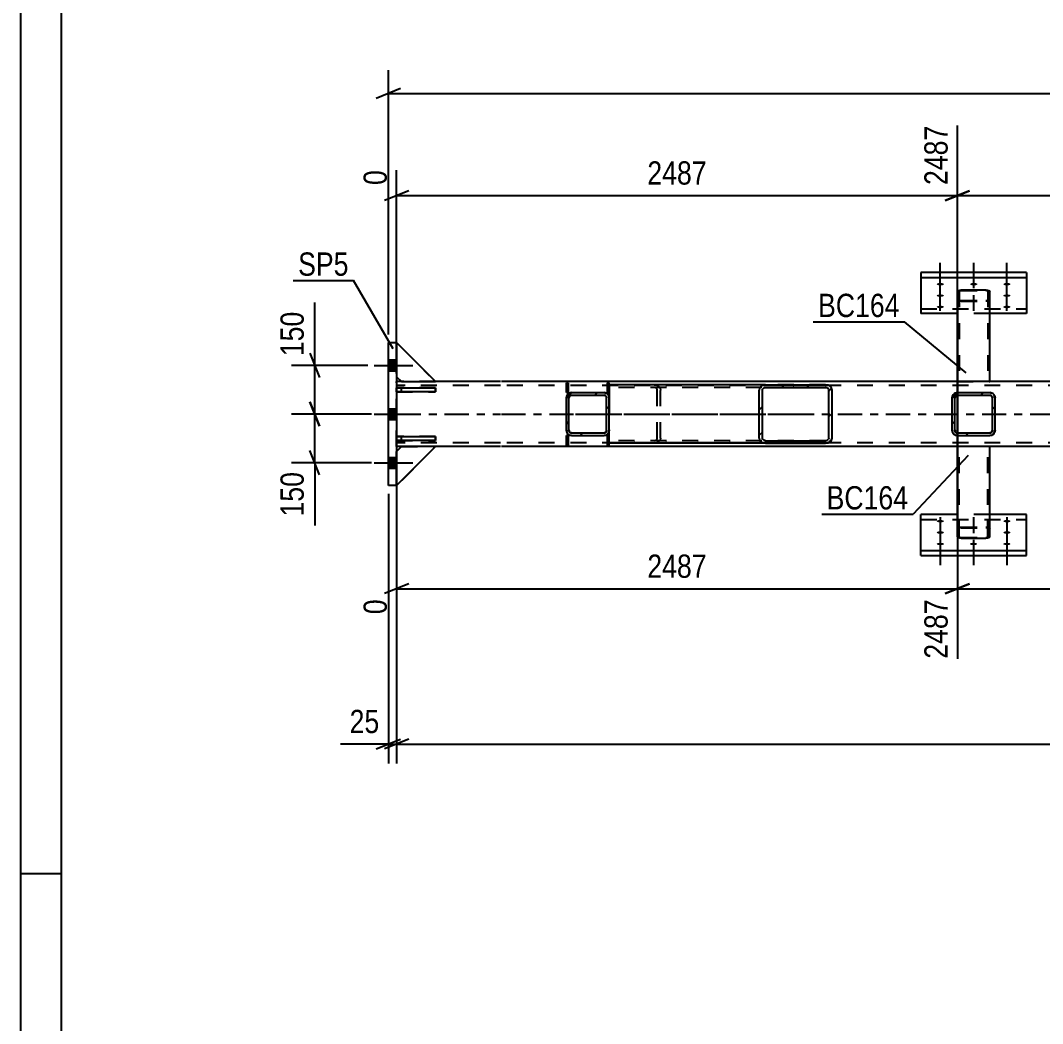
# Model space of a CAD drawing. Header units: millimetres. Extents: x -46 to 795, y -429 to 165.
# Drawn here: x -46.3 to 79.5, y -298.2 to -174.7 of the extents above; entities that cross this region are included whole.
import ezdxf

# ---------------------------------------------------------------- set-up
doc = ezdxf.new("R2010")
doc.units = ezdxf.units.MM
doc.linetypes.add('DXK_LINE_DOT2', pattern=[3.9198, 1.9599, -1.9599])
doc.linetypes.add('DXK_LINE_DOT3', pattern=[5.9187, 2.979, -0.9799, 0.9799, -0.9799])
doc.styles.add('Arial Narrow', font='ARIALN.TTF', dxfattribs={"height": 0.2})

# ---------------------------------------------------------------- blocks, each defined once
blk = doc.blocks.new('Unknown-761550471-1135')
at = {"color": 5, "linetype": 'Continuous'}
for p, q in [((-46.31, 165.26), (-46.31, -428.74)), ((-41.31, 160.26), (-41.31, -423.74)), ((-41.31, -279.74), (-46.31, -279.74))]:
    blk.add_line(p, q, dxfattribs=at)
blk = doc.blocks.new('Part-761550471-7079 - 7013')
at = {"color": 2, "linetype": 'Continuous'}
for p, q in [((0.6, -219.14), (0, -219.14)), ((12.8, -219.14), (4.8, -219.14)), ((547.74, -219.14), (12.9, -219.14)), ((0.6, -227.14), (0, -227.14)), ((12.8, -227.14), (4.8, -227.14)), ((547.74, -227.14), (12.9, -227.14))]:
    blk.add_line(p, q, dxfattribs=at)
at = {"color": 7, "linetype": 'DXK_LINE_DOT2'}
for p, q in [((0, -227.14), (0, -219.14)), ((12.8, -219.62), (0, -219.62)), ((4.8, -219.14), (0.6, -219.14)), ((552.54, -219.62), (12.9, -219.62)), ((12.8, -226.66), (0, -226.66)), ((4.8, -227.14), (0.6, -227.14)), ((552.54, -226.66), (12.9, -226.66))]:
    blk.add_line(p, q, dxfattribs=at)
at = {"color": 7, "linetype": 'DXK_LINE_DOT3'}
for p, q in [((0, -223.14), (12.8, -223.14)), ((12.9, -223.14), (552.54, -223.14))]:
    blk.add_line(p, q, dxfattribs=at)
blk = doc.blocks.new('Part-761550471-7155 - 7013')
at = {"color": 7, "linetype": 'DXK_LINE_DOT2'}
for p, q in [((0, -227.74), (0.6, -227.14)), ((4.8, -227.14), (0, -231.94)), ((0, -231.94), (0, -227.74)), ((0.6, -227.14), (4.8, -227.14))]:
    blk.add_line(p, q, dxfattribs=at)
blk = doc.blocks.new('Part-761550471-7091 - 7013')
at = {"color": 2, "linetype": 'Continuous'}
for p, q in [((25.94, -225.78), (25.94, -226.98)), ((26.18, -225.78), (25.94, -225.78)), ((26.18, -226.98), (26.18, -225.78)), ((25.94, -226.98), (25.94, -226.98)), ((25.94, -226.98), (26.18, -226.98)), ((26.18, -226.98), (26.18, -226.98))]:
    blk.add_line(p, q, dxfattribs=at)
at = {"color": 7, "linetype": 'DXK_LINE_DOT2'}
for p, q in [((25.94, -225.78), (26.18, -225.78)), ((26.18, -226.98), (25.94, -226.98))]:
    blk.add_line(p, q, dxfattribs=at)
blk = doc.blocks.new('Bolt-761550471-7027 - 7013')
at = {"linetype": 'Continuous'}
for points in [[(0, -217.8), (0, -216.48), (-1, -216.48), (-1, -217.8)], [(0, -217.8), (0, -216.48), (-1, -216.48), (-1, -217.8)], [(0, -217.8), (0, -216.48), (-1, -216.48), (-1, -217.8)], [(0, -217.8), (0, -216.48), (-1, -216.48), (-1, -217.8)], [(0, -223.8), (0, -222.48), (-1, -222.48), (-1, -223.8)], [(0, -223.8), (0, -222.48), (-1, -222.48), (-1, -223.8)], [(0, -229.8), (0, -228.48), (-1, -228.48), (-1, -229.8)], [(0, -229.8), (0, -228.48), (-1, -228.48), (-1, -229.8)], [(0, -229.8), (0, -228.48), (-1, -228.48), (-1, -229.8)], [(0, -229.8), (0, -228.48), (-1, -228.48), (-1, -229.8)]]:
    blk.add_hatch(color=1, dxfattribs=at).paths.add_polyline_path(points)
at = {"color": 1, "linetype": 'Continuous'}
for p, q in [((-2.76, -217.14), (2, -217.14)), ((-2.76, -217.14), (2, -217.14)), ((-2.76, -217.14), (2, -217.14)), ((-2.76, -217.14), (2, -217.14)), ((-1, -216.48), (0, -216.48)), ((-1, -216.48), (0, -216.48)), ((-1, -216.48), (0, -216.48)), ((-1, -216.48), (0, -216.48)), ((-1, -217.8), (0, -217.8)), ((-1, -217.8), (0, -217.8)), ((-1, -217.8), (0, -217.8)), ((-1, -217.8), (0, -217.8)), ((-1, -222.48), (0, -222.48)), ((-1, -222.48), (0, -222.48)), ((-2.76, -223.14), (2, -223.14)), ((-2.76, -223.14), (2, -223.14)), ((-1, -223.8), (0, -223.8)), ((-1, -223.8), (0, -223.8)), ((-1, -228.48), (0, -228.48)), ((-1, -228.48), (0, -228.48)), ((-1, -228.48), (0, -228.48)), ((-1, -228.48), (0, -228.48)), ((-2.76, -229.14), (2, -229.14)), ((-2.76, -229.14), (2, -229.14)), ((-2.76, -229.14), (2, -229.14)), ((-2.76, -229.14), (2, -229.14)), ((-1, -229.8), (0, -229.8)), ((-1, -229.8), (0, -229.8)), ((-1, -229.8), (0, -229.8)), ((-1, -229.8), (0, -229.8))]:
    blk.add_line(p, q, dxfattribs=at)
blk = doc.blocks.new('Part-761550471-7147 - 7013')
at = {"color": 2, "linetype": 'Continuous'}
for p, q in [((-1, -214.34), (0, -214.34)), ((-1, -231.94), (-1, -214.34)), ((0, -214.34), (0, -231.94)), ((0, -231.94), (-1, -231.94))]:
    blk.add_line(p, q, dxfattribs=at)
blk = doc.blocks.new('Part-761550471-7149 - 7013')
at = {"color": 7, "linetype": 'DXK_LINE_DOT2'}
for p, q in [((4.8, -219.9), (0, -219.9)), ((0, -219.9), (0, -220.38)), ((0.6, -220.38), (0.6, -219.9)), ((4.8, -220.38), (4.8, -219.9)), ((0, -220.38), (4.8, -220.38))]:
    blk.add_line(p, q, dxfattribs=at)
blk = doc.blocks.new('Part-761550471-7161 - 7013')
at = {"color": 2, "linetype": 'Continuous'}
for p, q in [((0, -227.74), (0.6, -227.14)), ((4.8, -227.14), (0, -231.94)), ((0, -231.94), (0, -227.74)), ((4.8, -227.14), (0.6, -227.14))]:
    blk.add_line(p, q, dxfattribs=at)
blk = doc.blocks.new('Part-761550471-7164 - 7013')
at = {"color": 7, "linetype": 'DXK_LINE_DOT2'}
for p, q in [((4.8, -219.14), (0, -214.34)), ((0, -214.34), (0, -218.54)), ((0, -218.54), (0.6, -219.14)), ((0.6, -219.14), (4.8, -219.14))]:
    blk.add_line(p, q, dxfattribs=at)
blk = doc.blocks.new('Bolt-761550471-7215 - 7013')
at = {"linetype": 'Continuous'}
for points in [[(66.94, -206.99), (67.04, -207), (67.12, -207.01), (67.2, -207.02), (67.27, -207.04), (67.32, -207.07), (67.36, -207.1), (67.38, -207.13), (67.38, -207.16), (67.36, -207.19), (67.32, -207.22), (67.27, -207.24), (67.2, -207.27), (67.12, -207.28), (67.04, -207.29), (66.94, -207.29), (66.85, -207.29), (66.76, -207.28), (66.69, -207.27), (66.62, -207.24), (66.56, -207.22), (66.53, -207.19), (66.51, -207.16), (66.51, -207.13), (66.53, -207.1), (66.56, -207.07), (66.62, -207.04), (66.69, -207.02), (66.76, -207.01), (66.85, -207)], [(71.06, -206.99), (71.16, -207), (71.24, -207.01), (71.32, -207.02), (71.39, -207.04), (71.44, -207.07), (71.48, -207.1), (71.5, -207.13), (71.5, -207.16), (71.48, -207.19), (71.44, -207.22), (71.39, -207.24), (71.32, -207.27), (71.24, -207.28), (71.16, -207.29), (71.06, -207.29), (70.97, -207.29), (70.88, -207.28), (70.81, -207.27), (70.74, -207.24), (70.68, -207.22), (70.65, -207.19), (70.63, -207.16), (70.63, -207.13), (70.65, -207.1), (70.68, -207.07), (70.74, -207.04), (70.81, -207.02), (70.88, -207.01), (70.97, -207)], [(75.14, -206.99), (75.24, -207), (75.32, -207.01), (75.4, -207.02), (75.47, -207.04), (75.52, -207.07), (75.56, -207.1), (75.58, -207.13), (75.58, -207.16), (75.56, -207.19), (75.52, -207.22), (75.47, -207.24), (75.4, -207.27), (75.32, -207.28), (75.24, -207.29), (75.14, -207.29), (75.05, -207.29), (74.96, -207.28), (74.89, -207.27), (74.82, -207.24), (74.76, -207.22), (74.73, -207.19), (74.71, -207.16), (74.71, -207.13), (74.73, -207.1), (74.76, -207.07), (74.82, -207.04), (74.89, -207.02), (74.96, -207.01), (75.05, -207)], [(66.94, -208.4), (67.04, -208.41), (67.12, -208.42), (67.2, -208.43), (67.27, -208.45), (67.32, -208.48), (67.36, -208.51), (67.38, -208.54), (67.38, -208.57), (67.36, -208.6), (67.32, -208.63), (67.27, -208.65), (67.2, -208.67), (67.12, -208.69), (67.04, -208.7), (66.94, -208.7), (66.85, -208.7), (66.76, -208.69), (66.69, -208.67), (66.62, -208.65), (66.56, -208.63), (66.53, -208.6), (66.51, -208.57), (66.51, -208.54), (66.53, -208.51), (66.56, -208.48), (66.62, -208.45), (66.69, -208.43), (66.76, -208.42), (66.85, -208.41)], [(75.14, -208.4), (75.24, -208.41), (75.32, -208.42), (75.4, -208.43), (75.47, -208.45), (75.52, -208.48), (75.56, -208.51), (75.58, -208.54), (75.58, -208.57), (75.56, -208.6), (75.52, -208.63), (75.47, -208.65), (75.4, -208.67), (75.32, -208.69), (75.24, -208.7), (75.14, -208.7), (75.05, -208.7), (74.96, -208.69), (74.89, -208.67), (74.82, -208.65), (74.76, -208.63), (74.73, -208.6), (74.71, -208.57), (74.71, -208.54), (74.73, -208.51), (74.76, -208.48), (74.82, -208.45), (74.89, -208.43), (74.96, -208.42), (75.05, -208.41)], [(66.94, -209.8), (67.04, -209.8), (67.12, -209.81), (67.2, -209.83), (67.27, -209.85), (67.32, -209.87), (67.36, -209.9), (67.38, -209.93), (67.38, -209.96), (67.36, -209.99), (67.32, -210.02), (67.27, -210.05), (67.2, -210.07), (67.12, -210.09), (67.04, -210.1), (66.94, -210.1), (66.85, -210.1), (66.76, -210.09), (66.69, -210.07), (66.62, -210.05), (66.56, -210.02), (66.53, -209.99), (66.51, -209.96), (66.51, -209.93), (66.53, -209.9), (66.56, -209.87), (66.62, -209.85), (66.69, -209.83), (66.76, -209.81), (66.85, -209.8)], [(75.14, -209.8), (75.24, -209.8), (75.32, -209.81), (75.4, -209.83), (75.47, -209.85), (75.52, -209.87), (75.56, -209.9), (75.58, -209.93), (75.58, -209.96), (75.56, -209.99), (75.52, -210.02), (75.47, -210.05), (75.4, -210.07), (75.32, -210.09), (75.24, -210.1), (75.14, -210.1), (75.05, -210.1), (74.96, -210.09), (74.89, -210.07), (74.82, -210.05), (74.76, -210.02), (74.73, -209.99), (74.71, -209.96), (74.71, -209.93), (74.73, -209.9), (74.76, -209.87), (74.82, -209.85), (74.89, -209.83), (74.96, -209.81), (75.05, -209.8)]]:
    blk.add_hatch(color=1, dxfattribs=at).paths.add_polyline_path(points)
at = {"color": 1, "linetype": 'Continuous'}
for p, q in [((66.94, -207.63), (66.94, -204.51)), ((71.06, -207.63), (71.06, -204.51)), ((75.14, -207.63), (75.14, -204.51)), ((66.94, -209.04), (66.94, -205.92)), ((75.14, -209.04), (75.14, -205.92)), ((66.94, -210.44), (66.94, -207.32)), ((75.14, -210.44), (75.14, -207.32))]:
    blk.add_line(p, q, dxfattribs=at)
at = {"color": 1, "linetype": 'DXK_LINE_DOT2'}
blk.add_line((71.06, -210.44), (71.06, -207.32), dxfattribs=at)
blk = doc.blocks.new('Part-761550471-7090 - 7013')
at = {"color": 2, "linetype": 'Continuous'}
for p, q in [((25.94, -219.3), (25.94, -219.3)), ((25.94, -219.3), (25.94, -220.5)), ((26.18, -219.3), (25.94, -219.3)), ((26.18, -219.3), (26.18, -219.3)), ((26.18, -220.5), (26.18, -219.3)), ((25.94, -220.5), (26.18, -220.5))]:
    blk.add_line(p, q, dxfattribs=at)
at = {"color": 7, "linetype": 'DXK_LINE_DOT2'}
for p, q in [((25.94, -219.3), (26.18, -219.3)), ((25.94, -219.3), (25.94, -219.3)), ((25.94, -220.5), (26.18, -220.5))]:
    blk.add_line(p, q, dxfattribs=at)
blk = doc.blocks.new('Part-761550471-7158 - 7013')
at = {"color": 7, "linetype": 'DXK_LINE_DOT2'}
for p, q in [((0, -227.74), (0.6, -227.14)), ((4.8, -227.14), (0, -231.94)), ((0, -231.94), (0, -227.74)), ((0.6, -227.14), (4.8, -227.14))]:
    blk.add_line(p, q, dxfattribs=at)
blk = doc.blocks.new('Part-761550471-7094 - 7013')
at = {"color": 2, "linetype": 'Continuous'}
for p, q in [((20.9, -220.5), (20.9, -219.3)), ((21.14, -219.3), (20.9, -219.3)), ((20.9, -220.5), (20.9, -219.3)), ((21.14, -220.5), (21.14, -219.3)), ((20.9, -220.5), (21.14, -220.5))]:
    blk.add_line(p, q, dxfattribs=at)
at = {"color": 7, "linetype": 'DXK_LINE_DOT2'}
for p, q in [((20.9, -219.3), (21.14, -219.3)), ((20.9, -219.3), (20.9, -219.3)), ((21.14, -219.3), (21.14, -220.5)), ((21.14, -219.3), (21.14, -219.3)), ((21.14, -220.5), (20.9, -220.5)), ((20.9, -220.5), (20.9, -220.5)), ((21.14, -220.5), (21.14, -220.5))]:
    blk.add_line(p, q, dxfattribs=at)
blk = doc.blocks.new('Part-761550471-7095 - 7013')
at = {"color": 2, "linetype": 'Continuous'}
for p, q in [((20.9, -226.98), (20.9, -225.78)), ((20.9, -225.78), (20.9, -226.98)), ((21.14, -225.78), (20.9, -225.78)), ((21.14, -226.98), (21.14, -225.78)), ((20.9, -226.98), (21.14, -226.98))]:
    blk.add_line(p, q, dxfattribs=at)
at = {"color": 7, "linetype": 'DXK_LINE_DOT2'}
for p, q in [((20.9, -225.78), (21.14, -225.78)), ((20.9, -225.78), (20.9, -225.78)), ((21.14, -225.78), (21.14, -226.98)), ((21.14, -225.78), (21.14, -225.78)), ((21.14, -226.98), (20.9, -226.98)), ((20.9, -226.98), (20.9, -226.98)), ((21.14, -226.98), (21.14, -226.98))]:
    blk.add_line(p, q, dxfattribs=at)
blk = doc.blocks.new('Part-761550471-7121 - 7013')
at = {"linetype": 'Continuous'}
h = blk.add_hatch(dxfattribs=at)
h.set_pattern_fill('', scale=0.7, style=0, pattern_type=0)
h.set_pattern_definition([(45, (73.2886, -225.7294), (-1.57154, 1.57154), [])])
h.paths.add_polyline_path([(73.04, -225.78), (73.29, -225.73), (73.5, -225.59), (73.63, -225.38), (73.68, -225.14), (73.68, -221.14), (73.63, -220.89), (73.5, -220.69), (73.29, -220.55), (73.04, -220.5), (69.04, -220.5), (68.8, -220.55), (68.59, -220.69), (68.45, -220.89), (68.4, -221.14), (68.4, -225.14), (68.45, -225.38), (68.59, -225.59), (68.8, -225.73), (69.04, -225.78)])
h.paths.add_polyline_path([(68.92, -225.43), (68.82, -225.36), (68.75, -225.26), (68.72, -225.14), (68.72, -221.14), (68.75, -221.02), (68.82, -220.91), (68.92, -220.84), (69.04, -220.82), (73.04, -220.82), (73.17, -220.84), (73.27, -220.91), (73.34, -221.02), (73.36, -221.14), (73.36, -225.14), (73.34, -225.26), (73.27, -225.36), (73.17, -225.43), (73.04, -225.46), (69.04, -225.46)])
at = {"color": 7, "linetype": 'DXK_LINE_DOT2'}
for p, q in [((68.4, -221.14), (68.45, -220.89)), ((68.4, -225.14), (68.4, -221.14)), ((68.75, -221.02), (68.72, -221.14)), ((68.72, -225.14), (68.72, -221.14)), ((68.8, -220.55), (69.04, -220.5)), ((69.04, -220.82), (68.92, -220.84)), ((69.04, -220.5), (73.04, -220.5)), ((69.04, -220.82), (73.04, -220.82)), ((73.04, -220.5), (73.29, -220.55)), ((73.17, -220.84), (73.04, -220.82)), ((73.36, -221.14), (73.34, -221.02)), ((73.36, -225.14), (73.36, -221.14)), ((73.63, -220.89), (73.68, -221.14)), ((73.68, -225.14), (73.68, -221.14)), ((68.45, -225.38), (68.4, -225.14)), ((68.72, -225.14), (68.75, -225.26)), ((73.34, -225.26), (73.36, -225.14)), ((73.68, -225.14), (73.63, -225.38)), ((69.04, -225.78), (68.8, -225.73)), ((68.92, -225.43), (69.04, -225.46)), ((69.04, -225.46), (73.04, -225.46)), ((69.04, -225.78), (73.04, -225.78)), ((73.04, -225.46), (73.17, -225.43)), ((73.29, -225.73), (73.04, -225.78))]:
    blk.add_line(p, q, dxfattribs=at)
at = {"color": 2, "linetype": 'Continuous'}
for p, q in [((68.45, -220.89), (68.4, -221.14)), ((68.4, -225.14), (68.4, -221.14)), ((68.72, -221.14), (68.75, -221.02)), ((68.72, -225.14), (68.72, -221.14)), ((69.04, -220.5), (68.8, -220.55)), ((68.92, -220.84), (69.04, -220.82)), ((69.04, -220.5), (73.04, -220.5)), ((69.04, -220.82), (73.04, -220.82)), ((73.29, -220.55), (73.04, -220.5)), ((73.04, -220.82), (73.17, -220.84)), ((73.34, -221.02), (73.36, -221.14)), ((73.36, -225.14), (73.36, -221.14)), ((73.68, -221.14), (73.63, -220.89)), ((73.68, -225.14), (73.68, -221.14)), ((68.4, -225.14), (68.45, -225.38)), ((68.75, -225.26), (68.72, -225.14)), ((73.36, -225.14), (73.34, -225.26)), ((73.63, -225.38), (73.68, -225.14)), ((68.8, -225.73), (69.04, -225.78)), ((69.04, -225.46), (68.92, -225.43)), ((69.04, -225.46), (73.04, -225.46)), ((69.04, -225.78), (73.04, -225.78)), ((73.17, -225.43), (73.04, -225.46)), ((73.04, -225.78), (73.29, -225.73))]:
    blk.add_line(p, q, dxfattribs=at)
at = {"color": 7, "linetype": 'DXK_LINE_DOT2'}
for centre, radius, start, end in [((69.04, -221.14), 0.64, 112.5, 157.5), ((69.04, -221.14), 0.32, 112.5, 157.5), ((73.04, -221.14), 0.32, 22.5, 67.5), ((73.04, -221.14), 0.64, 22.5, 67.5), ((69.04, -225.14), 0.64, 202.5, 247.5), ((69.04, -225.14), 0.32, 202.5, 247.5), ((73.04, -225.14), 0.32, 292.5, 337.5), ((73.04, -225.14), 0.64, 292.5, 337.5)]:
    blk.add_arc(centre, radius, start, end, dxfattribs=at)
at = {"color": 2, "linetype": 'Continuous'}
for centre, radius, start, end in [((69.04, -221.14), 0.64, 112.5, 157.5), ((69.04, -221.14), 0.32, 112.5, 157.5), ((73.04, -221.14), 0.32, 22.5, 67.5), ((73.04, -221.14), 0.64, 22.5, 67.5), ((69.04, -225.14), 0.64, 202.5, 247.5), ((69.04, -225.14), 0.32, 202.5, 247.5), ((73.04, -225.14), 0.32, 292.5, 337.5), ((73.04, -225.14), 0.64, 292.5, 337.5)]:
    blk.add_arc(centre, radius, start, end, dxfattribs=at)
blk = doc.blocks.new('Part-761550471-7170 - 7013')
at = {"color": 2, "linetype": 'Continuous'}
for p, q in [((4.8, -219.14), (0, -214.34)), ((0, -214.34), (0, -218.54)), ((0, -218.54), (0.6, -219.14)), ((0.6, -219.14), (4.8, -219.14))]:
    blk.add_line(p, q, dxfattribs=at)
blk = doc.blocks.new('Part-761550471-7150 - 7013')
at = {"color": 7, "linetype": 'DXK_LINE_DOT2'}
for p, q in [((4.8, -225.9), (0, -225.9)), ((0, -225.9), (0, -226.38)), ((0, -226.38), (4.8, -226.38)), ((0.6, -226.38), (0.6, -225.9)), ((4.8, -226.38), (4.8, -225.9))]:
    blk.add_line(p, q, dxfattribs=at)
blk = doc.blocks.new('Part-761550471-7151 - 7013')
at = {"color": 2, "linetype": 'Continuous'}
for p, q in [((0, -219.9), (4.8, -219.9)), ((0, -220.38), (0, -219.9)), ((4.8, -219.9), (4.8, -220.38)), ((4.8, -220.38), (0, -220.38))]:
    blk.add_line(p, q, dxfattribs=at)
at = {"color": 7, "linetype": 'DXK_LINE_DOT2'}
blk.add_line((0.6, -220.38), (0.6, -219.9), dxfattribs=at)
blk = doc.blocks.new('Part-761550471-7152 - 7013')
at = {"color": 2, "linetype": 'Continuous'}
for p, q in [((0, -225.9), (4.8, -225.9)), ((0, -226.38), (0, -225.9)), ((4.8, -226.38), (0, -226.38)), ((4.8, -225.9), (4.8, -226.38))]:
    blk.add_line(p, q, dxfattribs=at)
at = {"color": 7, "linetype": 'DXK_LINE_DOT2'}
blk.add_line((0.6, -226.38), (0.6, -225.9), dxfattribs=at)
blk = doc.blocks.new('Part-761550471-7167 - 7013')
at = {"color": 7, "linetype": 'DXK_LINE_DOT2'}
for p, q in [((4.8, -219.14), (0, -214.34)), ((0, -214.34), (0, -218.54)), ((0, -218.54), (0.6, -219.14)), ((0.6, -219.14), (4.8, -219.14))]:
    blk.add_line(p, q, dxfattribs=at)
blk = doc.blocks.new('Part-761550471-7194 - 7013')
at = {"linetype": 'Continuous'}
h = blk.add_hatch(dxfattribs=at)
h.set_pattern_fill('', scale=0.7, style=0, pattern_type=0)
h.set_pattern_definition([(45, (53.1189, -226.6894), (-1.57154, 1.57154), [])])
h.paths.add_polyline_path([(52.81, -226.74), (53.12, -226.69), (53.38, -226.55), (53.55, -226.34), (53.61, -226.1), (53.61, -220.18), (53.55, -219.93), (53.38, -219.73), (53.12, -219.59), (52.81, -219.54), (45.43, -219.54), (45.13, -219.59), (44.87, -219.73), (44.7, -219.93), (44.64, -220.18), (44.64, -226.1), (44.7, -226.34), (44.87, -226.55), (45.13, -226.69), (45.43, -226.74)])
h.paths.add_polyline_path([(45.28, -226.39), (45.15, -226.32), (45.06, -226.22), (45.03, -226.1), (45.03, -220.18), (45.06, -220.06), (45.15, -219.95), (45.28, -219.88), (45.43, -219.86), (52.81, -219.86), (52.97, -219.88), (53.1, -219.95), (53.18, -220.06), (53.21, -220.18), (53.21, -226.1), (53.18, -226.22), (53.1, -226.32), (52.97, -226.39), (52.81, -226.42), (45.43, -226.42)])
at = {"color": 2, "linetype": 'Continuous'}
for p, q in [((45.43, -219.54), (26.18, -219.54)), ((44.7, -219.93), (44.64, -220.18)), ((44.64, -226.1), (44.64, -220.18)), ((45.03, -220.18), (45.06, -220.06)), ((45.03, -226.1), (45.03, -220.18)), ((45.43, -219.54), (45.13, -219.59)), ((45.28, -219.88), (45.43, -219.86)), ((45.43, -219.54), (52.81, -219.54)), ((45.43, -219.86), (52.81, -219.86)), ((53.12, -219.59), (52.81, -219.54)), ((52.81, -219.86), (52.97, -219.88)), ((53.18, -220.06), (53.21, -220.18)), ((53.21, -226.1), (53.21, -220.18)), ((53.61, -220.18), (53.55, -219.93)), ((53.61, -226.1), (53.61, -220.18)), ((26.18, -220.5), (26.18, -221.14)), ((26.18, -225.78), (26.18, -225.14)), ((44.64, -226.1), (44.7, -226.34)), ((45.06, -226.22), (45.03, -226.1)), ((45.43, -226.42), (45.28, -226.39)), ((45.43, -226.42), (52.81, -226.42)), ((52.97, -226.39), (52.81, -226.42)), ((53.21, -226.1), (53.18, -226.22)), ((53.55, -226.34), (53.61, -226.1)), ((45.43, -226.74), (26.18, -226.74)), ((45.13, -226.69), (45.43, -226.74)), ((45.43, -226.74), (52.81, -226.74)), ((52.81, -226.74), (53.12, -226.69))]:
    blk.add_line(p, q, dxfattribs=at)
at = {"color": 7, "linetype": 'DXK_LINE_DOT2'}
for p, q in [((26.18, -219.54), (26.18, -220.5)), ((26.18, -219.54), (26.18, -219.86)), ((52.81, -219.86), (26.18, -219.86)), ((31.7, -219.54), (32, -219.59)), ((31.85, -219.88), (31.7, -219.86)), ((32.1, -220.18), (32.07, -220.06)), ((32.1, -226.1), (32.1, -220.18)), ((32.44, -219.93), (32.5, -220.18)), ((32.5, -226.1), (32.5, -220.18)), ((52.81, -219.54), (45.43, -219.54)), ((26.18, -221.14), (26.18, -225.14)), ((26.18, -226.74), (26.18, -225.78)), ((52.81, -226.42), (26.18, -226.42)), ((31.7, -226.42), (31.85, -226.39)), ((32.07, -226.22), (32.1, -226.1)), ((32.5, -226.1), (32.44, -226.34)), ((32, -226.69), (31.7, -226.74)), ((52.81, -226.74), (45.43, -226.74))]:
    blk.add_line(p, q, dxfattribs=at)
at = {"color": 7, "linetype": 'DXK_LINE_DOT3'}
blk.add_line((22.04, -223.14), (49.12, -223.14), dxfattribs=at)
at = {"color": 7, "linetype": 'DXK_LINE_DOT2'}
for centre, radius, start, end in [((31.74, -220.24), 0.369, 29.251, 73.2822), ((31.79, -220.29), 0.738, 29.251, 73.2822), ((31.74, -226.04), 0.369, 286.7178, 330.749), ((31.79, -225.98), 0.738, 286.7178, 330.749)]:
    blk.add_arc(centre, radius, start, end, dxfattribs=at)
at = {"color": 2, "linetype": 'Continuous'}
for centre, radius, start, end in [((45.34, -220.29), 0.738, 106.7178, 150.749), ((45.39, -220.24), 0.369, 106.7178, 150.749), ((52.86, -220.24), 0.369, 29.251, 73.2822), ((52.91, -220.29), 0.738, 29.251, 73.2822), ((45.34, -225.98), 0.738, 209.251, 253.2822), ((45.39, -226.04), 0.369, 209.251, 253.2822), ((52.86, -226.04), 0.369, 286.7178, 330.749), ((52.91, -225.98), 0.738, 286.7178, 330.749)]:
    blk.add_arc(centre, radius, start, end, dxfattribs=at)
blk = doc.blocks.new('Part-761550471-7195 - 7013')
at = {"linetype": 'Continuous'}
h = blk.add_hatch(dxfattribs=at)
h.set_pattern_fill('', scale=0.7, style=0, pattern_type=0)
h.set_pattern_definition([(45, (25.786, -225.7294), (-1.57154, 1.57154), [])])
h.paths.add_polyline_path([(25.54, -225.78), (25.79, -225.73), (25.99, -225.59), (26.13, -225.38), (26.18, -225.14), (26.18, -221.14), (26.13, -220.89), (25.99, -220.69), (25.79, -220.55), (25.54, -220.5), (21.54, -220.5), (21.3, -220.55), (21.09, -220.69), (20.95, -220.89), (20.9, -221.14), (20.9, -225.14), (20.95, -225.38), (21.09, -225.59), (21.3, -225.73), (21.54, -225.78)])
h.paths.add_polyline_path([(21.42, -225.43), (21.31, -225.36), (21.25, -225.26), (21.22, -225.14), (21.22, -221.14), (21.25, -221.02), (21.31, -220.91), (21.42, -220.84), (21.54, -220.82), (25.54, -220.82), (25.66, -220.84), (25.77, -220.91), (25.84, -221.02), (25.86, -221.14), (25.86, -225.14), (25.84, -225.26), (25.77, -225.36), (25.66, -225.43), (25.54, -225.46), (21.54, -225.46)])
at = {"color": 7, "linetype": 'DXK_LINE_DOT2'}
for p, q in [((20.9, -221.14), (20.95, -220.89)), ((20.9, -225.14), (20.9, -221.14)), ((21.25, -221.02), (21.22, -221.14)), ((21.22, -225.14), (21.22, -221.14)), ((21.3, -220.55), (21.54, -220.5)), ((21.54, -220.82), (21.42, -220.84)), ((21.54, -220.5), (25.54, -220.5)), ((21.54, -220.82), (25.54, -220.82)), ((25.54, -220.5), (25.79, -220.55)), ((25.66, -220.84), (25.54, -220.82)), ((25.86, -221.14), (25.84, -221.02)), ((25.86, -225.14), (25.86, -221.14)), ((26.13, -220.89), (26.18, -221.14)), ((26.18, -225.14), (26.18, -221.14)), ((20.95, -225.38), (20.9, -225.14)), ((21.22, -225.14), (21.25, -225.26)), ((25.84, -225.26), (25.86, -225.14)), ((26.18, -225.14), (26.13, -225.38)), ((21.54, -225.78), (21.3, -225.73)), ((21.42, -225.43), (21.54, -225.46)), ((21.54, -225.46), (25.54, -225.46)), ((21.54, -225.78), (25.54, -225.78)), ((25.54, -225.46), (25.66, -225.43)), ((25.79, -225.73), (25.54, -225.78))]:
    blk.add_line(p, q, dxfattribs=at)
at = {"color": 2, "linetype": 'Continuous'}
for p, q in [((20.95, -220.89), (20.9, -221.14)), ((20.9, -225.14), (20.9, -221.14)), ((21.22, -221.14), (21.25, -221.02)), ((21.22, -225.14), (21.22, -221.14)), ((21.54, -220.5), (21.3, -220.55)), ((21.42, -220.84), (21.54, -220.82)), ((21.54, -220.5), (25.54, -220.5)), ((21.54, -220.82), (25.54, -220.82)), ((25.79, -220.55), (25.54, -220.5)), ((25.54, -220.82), (25.66, -220.84)), ((25.84, -221.02), (25.86, -221.14)), ((25.86, -225.14), (25.86, -221.14)), ((26.18, -221.14), (26.13, -220.89)), ((26.18, -225.14), (26.18, -221.14)), ((20.9, -225.14), (20.95, -225.38)), ((21.25, -225.26), (21.22, -225.14)), ((25.86, -225.14), (25.84, -225.26)), ((26.13, -225.38), (26.18, -225.14)), ((21.3, -225.73), (21.54, -225.78)), ((21.54, -225.46), (21.42, -225.43)), ((21.54, -225.46), (25.54, -225.46)), ((21.54, -225.78), (25.54, -225.78)), ((25.66, -225.43), (25.54, -225.46)), ((25.54, -225.78), (25.79, -225.73))]:
    blk.add_line(p, q, dxfattribs=at)
at = {"color": 7, "linetype": 'DXK_LINE_DOT3'}
blk.add_line((23.54, -223.14), (23.54, -223.14), dxfattribs=at)
at = {"color": 7, "linetype": 'DXK_LINE_DOT2'}
for centre, radius, start, end in [((21.54, -221.14), 0.64, 112.5, 157.5), ((21.54, -221.14), 0.32, 112.5, 157.5), ((25.54, -221.14), 0.32, 22.5, 67.5), ((25.54, -221.14), 0.64, 22.5, 67.5), ((21.54, -225.14), 0.64, 202.5, 247.5), ((21.54, -225.14), 0.32, 202.5, 247.5), ((25.54, -225.14), 0.32, 292.5, 337.5), ((25.54, -225.14), 0.64, 292.5, 337.5)]:
    blk.add_arc(centre, radius, start, end, dxfattribs=at)
at = {"color": 2, "linetype": 'Continuous'}
for centre, radius, start, end in [((21.54, -221.14), 0.64, 112.5, 157.5), ((21.54, -221.14), 0.32, 112.5, 157.5), ((25.54, -221.14), 0.32, 22.5, 67.5), ((25.54, -221.14), 0.64, 22.5, 67.5), ((21.54, -225.14), 0.64, 202.5, 247.5), ((21.54, -225.14), 0.32, 202.5, 247.5), ((25.54, -225.14), 0.32, 292.5, 337.5), ((25.54, -225.14), 0.64, 292.5, 337.5)]:
    blk.add_arc(centre, radius, start, end, dxfattribs=at)
blk = doc.blocks.new('Part-761550471-7200 - 7013')
at = {"color": 2, "linetype": 'Continuous'}
for p, q in [((69.04, -208.03), (69.08, -207.96)), ((69.04, -208.03), (69.04, -219.14)), ((69.08, -207.96), (69.18, -207.91)), ((69.18, -207.91), (69.34, -207.87)), ((69.34, -207.87), (69.52, -207.86)), ((69.52, -207.86), (72.56, -207.86)), ((72.56, -207.86), (72.75, -207.87)), ((72.75, -207.87), (72.9, -207.91)), ((72.9, -207.91), (73.01, -207.96)), ((73.01, -207.96), (73.04, -208.03)), ((73.04, -219.14), (73.04, -208.03))]:
    blk.add_line(p, q, dxfattribs=at)
at = {"color": 7, "linetype": 'DXK_LINE_DOT2'}
for p, q in [((69.3, -207.99), (69.28, -208.03)), ((69.28, -208.03), (69.28, -219.14)), ((69.35, -207.97), (69.3, -207.99)), ((69.43, -207.95), (69.35, -207.97)), ((69.52, -207.94), (69.43, -207.95)), ((69.52, -207.94), (72.56, -207.94)), ((72.66, -207.95), (72.56, -207.94)), ((72.73, -207.97), (72.66, -207.95)), ((72.79, -207.99), (72.73, -207.97)), ((72.8, -208.03), (72.79, -207.99)), ((72.8, -208.03), (72.8, -219.14)), ((69.08, -209.13), (69.04, -209.07)), ((69.18, -209.18), (69.08, -209.13)), ((69.34, -209.22), (69.18, -209.18)), ((69.28, -209.07), (69.3, -209.1)), ((69.3, -209.1), (69.35, -209.12)), ((69.52, -209.23), (69.34, -209.22)), ((69.35, -209.12), (69.43, -209.14)), ((69.43, -209.14), (69.52, -209.15)), ((69.52, -209.15), (72.56, -209.15)), ((69.52, -209.23), (72.56, -209.23)), ((72.56, -209.15), (72.66, -209.14)), ((72.75, -209.22), (72.56, -209.23)), ((72.66, -209.14), (72.73, -209.12)), ((72.73, -209.12), (72.79, -209.1)), ((72.9, -209.18), (72.75, -209.22)), ((72.79, -209.1), (72.8, -209.07)), ((73.01, -209.13), (72.9, -209.18)), ((73.04, -209.07), (73.01, -209.13)), ((69.04, -219.14), (73.04, -219.14))]:
    blk.add_line(p, q, dxfattribs=at)
blk = doc.blocks.new('Part-761550471-7206 - 7013')
at = {"color": 2, "linetype": 'Continuous'}
for p, q in [((69.04, -238.25), (69.04, -227.14)), ((73.04, -238.25), (73.04, -227.14)), ((69.08, -238.31), (69.04, -238.25)), ((69.18, -238.37), (69.08, -238.31)), ((69.34, -238.4), (69.18, -238.37)), ((69.52, -238.41), (69.34, -238.4)), ((69.52, -238.41), (72.56, -238.41)), ((72.75, -238.4), (72.56, -238.41)), ((72.9, -238.37), (72.75, -238.4)), ((73.01, -238.31), (72.9, -238.37)), ((73.04, -238.25), (73.01, -238.31))]:
    blk.add_line(p, q, dxfattribs=at)
at = {"color": 7, "linetype": 'DXK_LINE_DOT2'}
for p, q in [((73.04, -227.14), (69.04, -227.14)), ((69.28, -238.25), (69.28, -227.14)), ((72.8, -238.25), (72.8, -227.14)), ((69.04, -237.21), (69.08, -237.15)), ((69.08, -237.15), (69.18, -237.09)), ((69.18, -237.09), (69.34, -237.06)), ((69.3, -237.18), (69.28, -237.21)), ((69.35, -237.15), (69.3, -237.18)), ((69.34, -237.06), (69.52, -237.05)), ((69.43, -237.13), (69.35, -237.15)), ((69.52, -237.13), (69.43, -237.13)), ((69.52, -237.05), (72.56, -237.05)), ((69.52, -237.13), (72.56, -237.13)), ((72.56, -237.05), (72.75, -237.06)), ((72.66, -237.13), (72.56, -237.13)), ((72.73, -237.15), (72.66, -237.13)), ((72.79, -237.18), (72.73, -237.15)), ((72.75, -237.06), (72.9, -237.09)), ((72.8, -237.21), (72.79, -237.18)), ((72.9, -237.09), (73.01, -237.15)), ((73.01, -237.15), (73.04, -237.21)), ((69.28, -238.25), (69.3, -238.28)), ((69.3, -238.28), (69.35, -238.31)), ((69.35, -238.31), (69.43, -238.33)), ((69.43, -238.33), (69.52, -238.33)), ((69.52, -238.33), (72.56, -238.33)), ((72.56, -238.33), (72.66, -238.33)), ((72.66, -238.33), (72.73, -238.31)), ((72.73, -238.31), (72.79, -238.28)), ((72.79, -238.28), (72.8, -238.25))]:
    blk.add_line(p, q, dxfattribs=at)
blk = doc.blocks.new('Part-761550471-7207 - 7013')
at = {"color": 2, "linetype": 'Continuous'}
for p, q in [((64.54, -240.56), (64.54, -235.51)), ((69.04, -235.51), (64.54, -235.51)), ((77.54, -235.51), (73.04, -235.51)), ((77.54, -240.56), (77.54, -235.51)), ((64.54, -239.95), (77.54, -239.95)), ((64.54, -240.56), (77.54, -240.56))]:
    blk.add_line(p, q, dxfattribs=at)
at = {"color": 7, "linetype": 'DXK_LINE_DOT2'}
for p, q in [((64.54, -236.11), (77.54, -236.11)), ((69.08, -235.51), (69.04, -235.51)), ((73.04, -235.51), (69.08, -235.51))]:
    blk.add_line(p, q, dxfattribs=at)
blk = doc.blocks.new('Bolt-761550471-7208 - 7013')
at = {"linetype": 'Continuous'}
for points in [[(66.94, -236.48), (66.85, -236.48), (66.76, -236.47), (66.69, -236.45), (66.62, -236.43), (66.56, -236.4), (66.53, -236.37), (66.51, -236.34), (66.51, -236.31), (66.53, -236.28), (66.56, -236.25), (66.62, -236.23), (66.69, -236.21), (66.76, -236.19), (66.85, -236.18), (66.94, -236.18), (67.04, -236.18), (67.12, -236.19), (67.2, -236.21), (67.27, -236.23), (67.32, -236.25), (67.36, -236.28), (67.38, -236.31), (67.38, -236.34), (67.36, -236.37), (67.32, -236.4), (67.27, -236.43), (67.2, -236.45), (67.12, -236.47), (67.04, -236.48)], [(75.14, -236.48), (75.05, -236.48), (74.96, -236.47), (74.89, -236.45), (74.82, -236.43), (74.76, -236.4), (74.73, -236.37), (74.71, -236.34), (74.71, -236.31), (74.73, -236.28), (74.76, -236.25), (74.82, -236.23), (74.89, -236.21), (74.96, -236.19), (75.05, -236.18), (75.14, -236.18), (75.24, -236.18), (75.32, -236.19), (75.4, -236.21), (75.47, -236.23), (75.52, -236.25), (75.56, -236.28), (75.58, -236.31), (75.58, -236.34), (75.56, -236.37), (75.52, -236.4), (75.47, -236.43), (75.4, -236.45), (75.32, -236.47), (75.24, -236.48)], [(66.94, -237.87), (66.85, -237.87), (66.76, -237.86), (66.69, -237.85), (66.62, -237.82), (66.56, -237.8), (66.53, -237.77), (66.51, -237.74), (66.51, -237.71), (66.53, -237.68), (66.56, -237.65), (66.62, -237.62), (66.69, -237.6), (66.76, -237.59), (66.85, -237.58), (66.94, -237.57), (67.04, -237.58), (67.12, -237.59), (67.2, -237.6), (67.27, -237.62), (67.32, -237.65), (67.36, -237.68), (67.38, -237.71), (67.38, -237.74), (67.36, -237.77), (67.32, -237.8), (67.27, -237.82), (67.2, -237.85), (67.12, -237.86), (67.04, -237.87)], [(75.14, -237.87), (75.05, -237.87), (74.96, -237.86), (74.89, -237.85), (74.82, -237.82), (74.76, -237.8), (74.73, -237.77), (74.71, -237.74), (74.71, -237.71), (74.73, -237.68), (74.76, -237.65), (74.82, -237.62), (74.89, -237.6), (74.96, -237.59), (75.05, -237.58), (75.14, -237.57), (75.24, -237.58), (75.32, -237.59), (75.4, -237.6), (75.47, -237.62), (75.52, -237.65), (75.56, -237.68), (75.58, -237.71), (75.58, -237.74), (75.56, -237.77), (75.52, -237.8), (75.47, -237.82), (75.4, -237.85), (75.32, -237.86), (75.24, -237.87)], [(66.94, -239.28), (66.85, -239.28), (66.76, -239.27), (66.69, -239.25), (66.62, -239.23), (66.56, -239.21), (66.53, -239.18), (66.51, -239.15), (66.51, -239.12), (66.53, -239.09), (66.56, -239.06), (66.62, -239.03), (66.69, -239.01), (66.76, -239), (66.85, -238.99), (66.94, -238.98), (67.04, -238.99), (67.12, -239), (67.2, -239.01), (67.27, -239.03), (67.32, -239.06), (67.36, -239.09), (67.38, -239.12), (67.38, -239.15), (67.36, -239.18), (67.32, -239.21), (67.27, -239.23), (67.2, -239.25), (67.12, -239.27), (67.04, -239.28)], [(71.02, -239.28), (70.93, -239.28), (70.84, -239.27), (70.77, -239.25), (70.7, -239.23), (70.64, -239.21), (70.61, -239.18), (70.59, -239.15), (70.59, -239.12), (70.61, -239.09), (70.64, -239.06), (70.7, -239.03), (70.77, -239.01), (70.84, -239), (70.93, -238.99), (71.02, -238.98), (71.12, -238.99), (71.2, -239), (71.28, -239.01), (71.35, -239.03), (71.4, -239.06), (71.44, -239.09), (71.46, -239.12), (71.46, -239.15), (71.44, -239.18), (71.4, -239.21), (71.35, -239.23), (71.28, -239.25), (71.2, -239.27), (71.12, -239.28)], [(75.14, -239.28), (75.05, -239.28), (74.96, -239.27), (74.89, -239.25), (74.82, -239.23), (74.76, -239.21), (74.73, -239.18), (74.71, -239.15), (74.71, -239.12), (74.73, -239.09), (74.76, -239.06), (74.82, -239.03), (74.89, -239.01), (74.96, -239), (75.05, -238.99), (75.14, -238.98), (75.24, -238.99), (75.32, -239), (75.4, -239.01), (75.47, -239.03), (75.52, -239.06), (75.56, -239.09), (75.58, -239.12), (75.58, -239.15), (75.56, -239.18), (75.52, -239.21), (75.47, -239.23), (75.4, -239.25), (75.32, -239.27), (75.24, -239.28)]]:
    blk.add_hatch(color=1, dxfattribs=at).paths.add_polyline_path(points)
at = {"color": 1, "linetype": 'Continuous'}
for p, q in [((66.94, -235.84), (66.94, -238.96)), ((75.14, -235.84), (75.14, -238.96)), ((66.94, -237.24), (66.94, -240.35)), ((75.14, -237.24), (75.14, -240.35)), ((66.94, -238.64), (66.94, -241.76)), ((71.02, -238.64), (71.02, -241.76)), ((75.14, -238.64), (75.14, -241.76))]:
    blk.add_line(p, q, dxfattribs=at)
at = {"color": 1, "linetype": 'DXK_LINE_DOT2'}
blk.add_line((71.02, -235.84), (71.02, -238.96), dxfattribs=at)
blk = doc.blocks.new('Part-761550471-7214 - 7013')
at = {"color": 2, "linetype": 'Continuous'}
for p, q in [((77.54, -205.72), (64.54, -205.72)), ((64.54, -205.72), (64.54, -210.77)), ((64.54, -206.32), (77.54, -206.32)), ((77.54, -205.72), (77.54, -210.77)), ((69.04, -210.77), (64.54, -210.77)), ((77.54, -210.77), (73.04, -210.77))]:
    blk.add_line(p, q, dxfattribs=at)
at = {"color": 7, "linetype": 'DXK_LINE_DOT2'}
for p, q in [((64.54, -210.17), (77.54, -210.17)), ((73.04, -210.77), (69.04, -210.77))]:
    blk.add_line(p, q, dxfattribs=at)
blk = doc.blocks.new('StraightDimension-761550471-7345 - 7013')
at = {"color": 7, "linetype": 'Continuous'}
for p, q in [((69.04, -231.09), (69.04, -187.61)), ((211.54, -216.82), (211.54, -187.61)), ((70.54, -195.63), (67.54, -196.83)), ((69.04, -196.23), (211.54, -196.23)), ((210.04, -196.83), (213.04, -195.63))]:
    blk.add_line(p, q, dxfattribs=at)
at = {"color": 0}
blk.add_wipeout([(144.55, -195.48), (144.55, -191.28), (136.04, -191.28), (136.04, -195.48)], dxfattribs=at)
at = {"color": 3, "style": 'Arial Narrow'}
blk.add_text('3563', height=2.863, dxfattribs=at).set_placement((136.64, -194.88))
at = {"color": 0, "linetype": 'Continuous'}
blk.add_wipeout([(210.94, -187.01), (206.74, -187.01), (206.74, -195.53), (210.94, -195.53)], dxfattribs=at)
at = {"color": 3, "linetype": 'Continuous', "style": 'Arial Narrow'}
blk.add_text('6049', height=2.863, rotation=90.0002, dxfattribs=at).set_placement((210.34, -194.93))
blk = doc.blocks.new('StraightDimension-761550471-7363 - 7013')
at = {"color": 7, "linetype": 'Continuous'}
for p, q in [((69.04, -231.09), (69.04, -187.61)), ((0, -218.14), (0, -193.1)), ((1.5, -195.63), (-1.5, -196.83)), ((0, -196.23), (69.04, -196.23)), ((67.54, -196.83), (70.54, -195.63))]:
    blk.add_line(p, q, dxfattribs=at)
at = {"color": 0}
blk.add_wipeout([(38.78, -195.48), (38.78, -191.28), (30.27, -191.28), (30.27, -195.48)], dxfattribs=at)
at = {"color": 3, "style": 'Arial Narrow'}
blk.add_text('2487', height=2.863, dxfattribs=at).set_placement((30.87, -194.88))
at = {"color": 0, "linetype": 'Continuous'}
for points in [[(68.44, -187.01), (64.24, -187.01), (64.24, -195.53), (68.44, -195.53)], [(-0.6, -192.5), (-4.8, -192.5), (-4.8, -195.53), (-0.6, -195.53)]]:
    blk.add_wipeout(points, dxfattribs=at)
at = {"color": 3, "linetype": 'Continuous', "style": 'Arial Narrow'}
for s, height, p in [('2487', 2.863, (67.84, -194.93)), ('0', 2.86, (-1.2, -194.93))]:
    blk.add_text(s, height=height, rotation=90.0002, dxfattribs=at).set_placement(p)
blk = doc.blocks.new('StraightDimension-761550471-7375 - 7013')
at = {"color": 7, "linetype": 'Continuous'}
for p, q in [((69.04, -214.5), (69.04, -253.26)), ((0, -228.14), (0, -247.78)), ((1.5, -244.05), (-1.5, -245.25)), ((67.54, -245.25), (70.54, -244.05)), ((0, -244.65), (69.04, -244.65))]:
    blk.add_line(p, q, dxfattribs=at)
at = {"color": 0}
blk.add_wipeout([(38.78, -243.9), (38.78, -239.7), (30.27, -239.7), (30.27, -243.9)], dxfattribs=at)
at = {"color": 3, "style": 'Arial Narrow'}
blk.add_text('2487', height=2.863, dxfattribs=at).set_placement((30.87, -243.3))
at = {"color": 0, "linetype": 'Continuous'}
for points in [[(-0.6, -245.35), (-4.8, -245.35), (-4.8, -248.38), (-0.6, -248.38)], [(68.44, -245.35), (64.24, -245.35), (64.24, -253.86), (68.44, -253.86)]]:
    blk.add_wipeout(points, dxfattribs=at)
at = {"color": 3, "linetype": 'Continuous', "style": 'Arial Narrow'}
for s, height, p in [('0', 2.86, (-1.2, -247.78)), ('2487', 2.863, (67.84, -253.26))]:
    blk.add_text(s, height=height, rotation=90.0002, dxfattribs=at).set_placement(p)
blk = doc.blocks.new('StraightDimension-761550471-7388 - 7013')
at = {"color": 7, "linetype": 'Continuous'}
for p, q in [((69.04, -214.5), (69.04, -253.26)), ((211.55, -234.59), (211.55, -253.26)), ((70.54, -244.05), (67.54, -245.25)), ((210.05, -245.25), (213.05, -244.05)), ((69.04, -244.65), (211.55, -244.65))]:
    blk.add_line(p, q, dxfattribs=at)
at = {"color": 0}
blk.add_wipeout([(144.55, -243.9), (144.55, -239.7), (136.04, -239.7), (136.04, -243.9)], dxfattribs=at)
at = {"color": 3, "style": 'Arial Narrow'}
blk.add_text('3563', height=2.863, dxfattribs=at).set_placement((136.64, -243.3))
at = {"color": 0, "linetype": 'Continuous'}
blk.add_wipeout([(210.95, -245.35), (206.75, -245.35), (206.75, -253.86), (210.95, -253.86)], dxfattribs=at)
at = {"color": 3, "linetype": 'Continuous', "style": 'Arial Narrow'}
blk.add_text('6049', height=2.863, rotation=90.0002, dxfattribs=at).set_placement((210.35, -253.26))
blk = doc.blocks.new('StraightDimension-761550471-7428 - 7013')
at = {"color": 7, "linetype": 'Continuous'}
for p, q in [((-10.68, -221.64), (-9.48, -224.64)), ((-3.09, -223.14), (-12.93, -223.14)), ((-10.08, -229.14), (-10.08, -223.14)), ((-9.48, -230.64), (-10.68, -227.64)), ((-3.09, -229.14), (-12.93, -229.14)), ((-10.08, -229.14), (-10.08, -236.87)), ((-10.08, -229.14), (-10.08, -236.87))]:
    blk.add_line(p, q, dxfattribs=at)
at = {"color": 0}
blk.add_wipeout([(-10.83, -229.66), (-15.03, -229.66), (-15.03, -236.35), (-10.83, -236.35)], dxfattribs=at)
at = {"color": 3, "style": 'Arial Narrow'}
blk.add_text('150', height=2.863, rotation=90.0002, dxfattribs=at).set_placement((-11.43, -235.75))
blk = doc.blocks.new('StraightDimension-761550471-7438 - 7013')
at = {"color": 7, "linetype": 'Continuous'}
for p, q in [((-10.08, -217.14), (-10.08, -209.4)), ((-10.08, -217.14), (-10.08, -209.4)), ((-10.68, -215.64), (-9.48, -218.64)), ((-3.54, -217.14), (-12.93, -217.14)), ((-10.08, -223.14), (-10.08, -217.14)), ((-9.48, -224.64), (-10.68, -221.64)), ((-3.09, -223.14), (-12.93, -223.14))]:
    blk.add_line(p, q, dxfattribs=at)
at = {"color": 0}
blk.add_wipeout([(-10.83, -209.93), (-15.03, -209.93), (-15.03, -216.61), (-10.83, -216.61)], dxfattribs=at)
at = {"color": 3, "style": 'Arial Narrow'}
blk.add_text('150', height=2.863, rotation=90.0002, dxfattribs=at).set_placement((-11.43, -216.01))
blk = doc.blocks.new('StraightDimension-761550471-19674 - 7013')
at = {"color": 7, "linetype": 'Continuous'}
for p, q in [((0, -232.94), (0, -266.17)), ((1.5, -263.17), (-1.5, -264.37)), ((0, -263.77), (552.54, -263.77))]:
    blk.add_line(p, q, dxfattribs=at)
blk = doc.blocks.new('StraightDimension-761550471-19675 - 7013')
at = {"color": 7, "linetype": 'Continuous'}
for p, q in [((-1, -232.94), (-1, -266.17)), ((0, -232.94), (0, -266.17)), ((-1, -263.77), (-6.91, -263.77)), ((-1, -263.77), (-6.91, -263.77)), ((-2.5, -264.37), (0.5, -263.17)), ((1.5, -263.17), (-1.5, -264.37)), ((-1, -263.77), (0, -263.77))]:
    blk.add_line(p, q, dxfattribs=at)
at = {"color": 0}
blk.add_wipeout([(-1.53, -263.02), (-1.53, -258.82), (-6.38, -258.82), (-6.38, -263.02)], dxfattribs=at)
at = {"color": 3, "style": 'Arial Narrow'}
blk.add_text('25', height=2.863, dxfattribs=at).set_placement((-5.78, -262.42))
blk = doc.blocks.new('StraightDimension-761550471-23281 - 7013')
at = {"color": 7, "linetype": 'Continuous'}
for p, q in [((-1, -213.34), (-1, -180.81)), ((0.5, -183.06), (-2.5, -184.26)), ((-1, -183.66), (553.54, -183.66))]:
    blk.add_line(p, q, dxfattribs=at)
blk = doc.blocks.new('Mark-761550471-7143 - 7013')
at = {"color": 0}
blk.add_wipeout([(-5.91, -206.1), (-5.91, -203.1), (-12.12, -203.1), (-12.12, -206.1)], dxfattribs=at)
blk.add_wipeout([(-5.91, -206.1), (-5.91, -203.1), (-12.12, -203.1), (-12.12, -206.1)], dxfattribs=at)
at = {"color": 30, "linetype": 'Continuous'}
for p in [(-12.72, -206.7), (-0.43, -215.11)]:
    blk.add_line(p, (-5.31, -206.7), dxfattribs=at)
at = {"color": 3, "style": 'Arial Narrow'}
blk.add_text('SP5', height=2.863, dxfattribs=at).set_placement((-12.12, -206.1))
blk = doc.blocks.new('Mark-761550471-7196 - 7013')
at = {"color": 0}
blk.add_wipeout([(61.94, -211.19), (61.94, -208.19), (51.89, -208.19), (51.89, -211.19)], dxfattribs=at)
blk.add_wipeout([(61.94, -211.19), (61.94, -208.19), (51.89, -208.19), (51.89, -211.19)], dxfattribs=at)
at = {"color": 30, "linetype": 'Continuous'}
for p in [(51.29, -211.79), (70.12, -218.04)]:
    blk.add_line(p, (62.54, -211.79), dxfattribs=at)
at = {"color": 3, "style": 'Arial Narrow'}
blk.add_text('BC164', height=2.863, dxfattribs=at).set_placement((51.89, -211.19))
blk = doc.blocks.new('Mark-761550471-7202 - 7013')
at = {"color": 0}
blk.add_wipeout([(62.99, -234.88), (62.99, -231.88), (52.94, -231.88), (52.94, -234.88)], dxfattribs=at)
blk.add_wipeout([(62.99, -234.88), (62.99, -231.88), (52.94, -231.88), (52.94, -234.88)], dxfattribs=at)
at = {"color": 30, "linetype": 'Continuous'}
for p in [(70.35, -228.22), (52.34, -235.48)]:
    blk.add_line(p, (63.59, -235.48), dxfattribs=at)
at = {"color": 3, "style": 'Arial Narrow'}
blk.add_text('BC164', height=2.863, dxfattribs=at).set_placement((52.94, -234.88))

msp = doc.modelspace()

# ---------------------------------------------------------------- block references
for name in ['Unknown-761550471-1135', 'Bolt-761550471-7215 - 7013', 'Part-761550471-7214 - 7013', 'Part-761550471-7200 - 7013', 'Part-761550471-7147 - 7013', 'Part-761550471-7164 - 7013', 'Part-761550471-7170 - 7013', 'Part-761550471-7167 - 7013', 'Bolt-761550471-7027 - 7013', 'Part-761550471-7079 - 7013', 'Part-761550471-7149 - 7013', 'Part-761550471-7151 - 7013', 'Part-761550471-7094 - 7013', 'Part-761550471-7194 - 7013', 'Part-761550471-7090 - 7013', 'Part-761550471-7195 - 7013', 'Part-761550471-7121 - 7013', 'Part-761550471-7150 - 7013', 'Part-761550471-7152 - 7013', 'Part-761550471-7095 - 7013', 'Part-761550471-7091 - 7013', 'Part-761550471-7155 - 7013', 'Part-761550471-7161 - 7013', 'Part-761550471-7158 - 7013', 'Part-761550471-7206 - 7013', 'Part-761550471-7207 - 7013', 'Bolt-761550471-7208 - 7013']:
    msp.add_blockref(name, (0, 0))

# ---------------------------------------------------------------- next in the draw order: block references
msp.add_blockref('StraightDimension-761550471-7345 - 7013', (0, 0))

# ---------------------------------------------------------------- next in the draw order: block references
msp.add_blockref('StraightDimension-761550471-7363 - 7013', (0, 0))

# ---------------------------------------------------------------- next in the draw order: block references
msp.add_blockref('StraightDimension-761550471-7375 - 7013', (0, 0))

# ---------------------------------------------------------------- next in the draw order: block references
for name in ['StraightDimension-761550471-7388 - 7013', 'StraightDimension-761550471-7428 - 7013']:
    msp.add_blockref(name, (0, 0))

# ---------------------------------------------------------------- next in the draw order: block references
for name in ['StraightDimension-761550471-7438 - 7013', 'StraightDimension-761550471-19674 - 7013']:
    msp.add_blockref(name, (0, 0))

# ---------------------------------------------------------------- next in the draw order: block references
for name in ['StraightDimension-761550471-23281 - 7013', 'Mark-761550471-7202 - 7013', 'StraightDimension-761550471-19675 - 7013']:
    msp.add_blockref(name, (0, 0))

# ---------------------------------------------------------------- next in the draw order: block references
for name in ['Mark-761550471-7143 - 7013', 'Mark-761550471-7196 - 7013']:
    msp.add_blockref(name, (0, 0))

doc.saveas('drawing.dxf')
